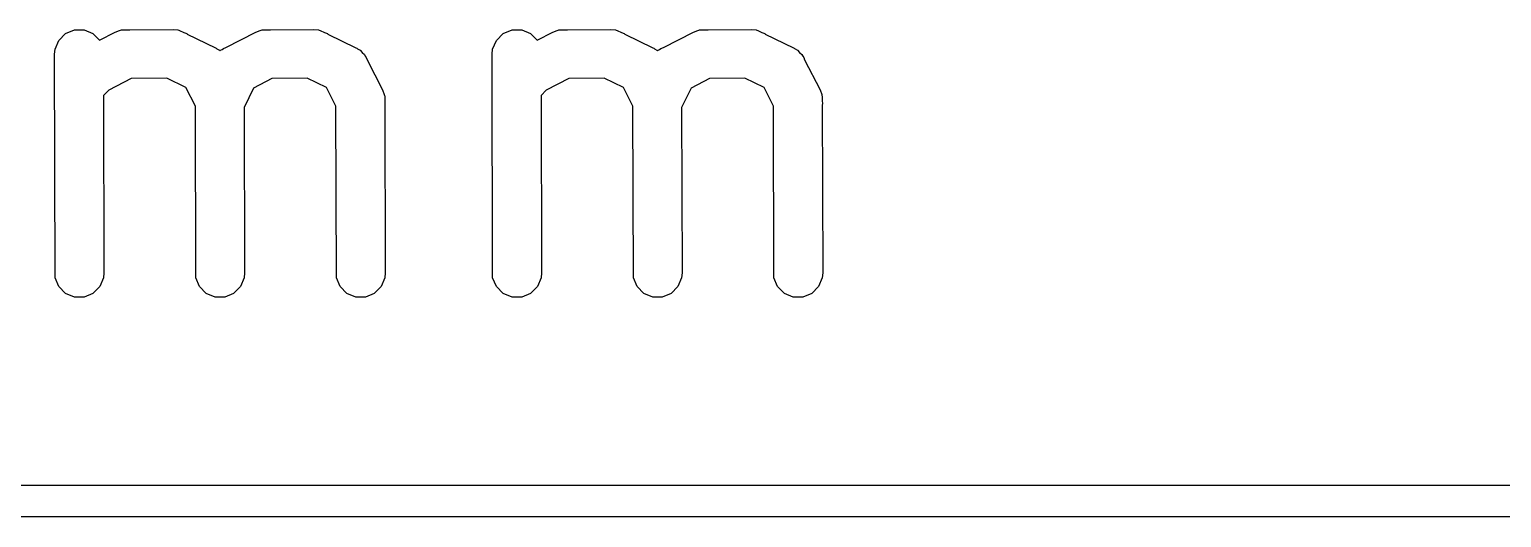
# Model space of a CAD drawing. Extents: x 1.72 to 6, y -6.81 to -0.58.
# Drawn here: x 3.4656 to 3.6422, y -0.8406 to -0.782 of the extents above; entities that cross this region are included whole.
import ezdxf

# ---------------------------------------------------------------- set-up
doc = ezdxf.new("R2010")
doc.units = 0
doc.header["$MEASUREMENT"] = 0
doc.layers.add('BLACK', color=7, linetype='CONTINUOUS')

msp = doc.modelspace()

# ---------------------------------------------------------------- linework, layer by layer
at = {"layer": 'BLACK', "linetype": 'CONTINUOUS'}
for p, q in [((3.46996, -0.78251), (3.47102, -0.78207)), ((3.47102, -0.78207), (3.47217, -0.78207)), ((3.47217, -0.78207), (3.47324, -0.78251)), ((3.47402, -0.78329), (3.4759, -0.78233)), ((3.4759, -0.78233), (3.47644, -0.78212)), ((3.47644, -0.78212), (3.47655, -0.78211)), ((3.47655, -0.78211), (3.47665, -0.78207)), ((3.47665, -0.78207), (3.47719, -0.78207)), ((3.47719, -0.78207), (3.47759, -0.78204)), ((3.47759, -0.78204), (3.47766, -0.78206)), ((3.47766, -0.78206), (3.48285, -0.78201)), ((3.48285, -0.78201), (3.48342, -0.78207)), ((3.48342, -0.78207), (3.48352, -0.78211)), ((3.48352, -0.78211), (3.48363, -0.78212)), ((3.48363, -0.78212), (3.48414, -0.78237)), ((3.48414, -0.78237), (3.48449, -0.78251)), ((3.48918, -0.78418), (3.49277, -0.78233)), ((3.49277, -0.78233), (3.49331, -0.78212)), ((3.49331, -0.78212), (3.49342, -0.78211)), ((3.49342, -0.78211), (3.49352, -0.78207)), ((3.49352, -0.78207), (3.49406, -0.78207)), ((3.49406, -0.78207), (3.49446, -0.78204)), ((3.49446, -0.78204), (3.49454, -0.78206)), ((3.49454, -0.78206), (3.49972, -0.78201)), ((3.49972, -0.78201), (3.50029, -0.78207)), ((3.50029, -0.78207), (3.50039, -0.78211)), ((3.50039, -0.78211), (3.5005, -0.78212)), ((3.5005, -0.78212), (3.50101, -0.78237)), ((3.50101, -0.78237), (3.50136, -0.78251)), ((3.52245, -0.78251), (3.52351, -0.78207)), ((3.52351, -0.78207), (3.52467, -0.78207)), ((3.52467, -0.78207), (3.52573, -0.78251)), ((3.52651, -0.78329), (3.52839, -0.78233)), ((3.52839, -0.78233), (3.52894, -0.78212)), ((3.52894, -0.78212), (3.52904, -0.78211)), ((3.52904, -0.78211), (3.52914, -0.78207)), ((3.52914, -0.78207), (3.52968, -0.78207)), ((3.52968, -0.78207), (3.53008, -0.78204)), ((3.53008, -0.78204), (3.53016, -0.78206)), ((3.53016, -0.78206), (3.53534, -0.78201)), ((3.53534, -0.78201), (3.53592, -0.78207)), ((3.53592, -0.78207), (3.53601, -0.78211)), ((3.53601, -0.78211), (3.53612, -0.78212)), ((3.53612, -0.78212), (3.53663, -0.78237)), ((3.53663, -0.78237), (3.53698, -0.78251)), ((3.54167, -0.78418), (3.54527, -0.78233)), ((3.54527, -0.78233), (3.54581, -0.78212)), ((3.54581, -0.78212), (3.54591, -0.78211)), ((3.54591, -0.78211), (3.54601, -0.78207)), ((3.54601, -0.78207), (3.54656, -0.78207)), ((3.54656, -0.78207), (3.54696, -0.78204)), ((3.54696, -0.78204), (3.54703, -0.78206)), ((3.54703, -0.78206), (3.55221, -0.78201)), ((3.55221, -0.78201), (3.55279, -0.78207)), ((3.55279, -0.78207), (3.55289, -0.78211)), ((3.55289, -0.78211), (3.55299, -0.78212)), ((3.55299, -0.78212), (3.5535, -0.78237)), ((3.5535, -0.78237), (3.55385, -0.78251)), ((3.4687, -0.78439), (3.46914, -0.78333)), ((3.46914, -0.78333), (3.46996, -0.78251)), ((3.47324, -0.78251), (3.47402, -0.78329)), ((3.48449, -0.78251), (3.48453, -0.78256)), ((3.48453, -0.78256), (3.48792, -0.7842)), ((3.50136, -0.78251), (3.50141, -0.78256)), ((3.50141, -0.78256), (3.50479, -0.7842)), ((3.52119, -0.78439), (3.52164, -0.78333)), ((3.52164, -0.78333), (3.52245, -0.78251)), ((3.52573, -0.78251), (3.52651, -0.78329)), ((3.53698, -0.78251), (3.53703, -0.78256)), ((3.53703, -0.78256), (3.54041, -0.7842)), ((3.55385, -0.78251), (3.5539, -0.78256)), ((3.5539, -0.78256), (3.55728, -0.7842)), ((3.46864, -0.78497), (3.4687, -0.78439)), ((3.4687, -0.81179), (3.46864, -0.78497)), ((3.48792, -0.7842), (3.48801, -0.78426)), ((3.48801, -0.78426), (3.48806, -0.78428)), ((3.48806, -0.78428), (3.48811, -0.78433)), ((3.48811, -0.78433), (3.48841, -0.78451)), ((3.48841, -0.78451), (3.48847, -0.78458)), ((3.48847, -0.78458), (3.48853, -0.78451)), ((3.48853, -0.78451), (3.48873, -0.78441)), ((3.48873, -0.78441), (3.48888, -0.78428)), ((3.48888, -0.78428), (3.48918, -0.78418)), ((3.50479, -0.7842), (3.50489, -0.78426)), ((3.50489, -0.78426), (3.50493, -0.78428)), ((3.50493, -0.78428), (3.50499, -0.78433)), ((3.50499, -0.78433), (3.50528, -0.78451)), ((3.50528, -0.78451), (3.50552, -0.78479)), ((3.50552, -0.78479), (3.5058, -0.78503)), ((3.5058, -0.78503), (3.5059, -0.78523)), ((3.5059, -0.78523), (3.50603, -0.78538)), ((3.50603, -0.78538), (3.50613, -0.78567)), ((3.50613, -0.78567), (3.50798, -0.78927)), ((3.52114, -0.78497), (3.52119, -0.78439)), ((3.52119, -0.81179), (3.52114, -0.78497)), ((3.54041, -0.7842), (3.54051, -0.78426)), ((3.54051, -0.78426), (3.54055, -0.78428)), ((3.54055, -0.78428), (3.54061, -0.78433)), ((3.54061, -0.78433), (3.5409, -0.78451)), ((3.5409, -0.78451), (3.54096, -0.78458)), ((3.54096, -0.78458), (3.54103, -0.78451)), ((3.54103, -0.78451), (3.54122, -0.78441)), ((3.54122, -0.78441), (3.54138, -0.78428)), ((3.54138, -0.78428), (3.54167, -0.78418)), ((3.55728, -0.7842), (3.55738, -0.78426)), ((3.55738, -0.78426), (3.55742, -0.78428)), ((3.55742, -0.78428), (3.55748, -0.78433)), ((3.55748, -0.78433), (3.55777, -0.78451)), ((3.55777, -0.78451), (3.55801, -0.78479)), ((3.55801, -0.78479), (3.55829, -0.78503)), ((3.55829, -0.78503), (3.5584, -0.78523)), ((3.5584, -0.78523), (3.55853, -0.78538)), ((3.55853, -0.78538), (3.55862, -0.78567)), ((3.55862, -0.78567), (3.56048, -0.78927)), ((3.47513, -0.78931), (3.47451, -0.78995)), ((3.47784, -0.78791), (3.47513, -0.78931)), ((3.48208, -0.78787), (3.47784, -0.78791)), ((3.48438, -0.78899), (3.48208, -0.78787)), ((3.48552, -0.7912), (3.48438, -0.78899)), ((3.4925, -0.78905), (3.49137, -0.79138)), ((3.49471, -0.78791), (3.4925, -0.78905)), ((3.49895, -0.78787), (3.49471, -0.78791)), ((3.50126, -0.78899), (3.49895, -0.78787)), ((3.50239, -0.7912), (3.50126, -0.78899)), ((3.50798, -0.78927), (3.50819, -0.78981)), ((3.52762, -0.78931), (3.527, -0.78995)), ((3.53033, -0.78791), (3.52762, -0.78931)), ((3.53457, -0.78787), (3.53033, -0.78791)), ((3.53688, -0.78899), (3.53457, -0.78787)), ((3.53801, -0.7912), (3.53688, -0.78899)), ((3.54499, -0.78905), (3.54386, -0.79138)), ((3.54721, -0.78791), (3.54499, -0.78905)), ((3.55144, -0.78787), (3.54721, -0.78791)), ((3.55375, -0.78899), (3.55144, -0.78787)), ((3.55489, -0.7912), (3.55375, -0.78899)), ((3.56048, -0.78927), (3.56068, -0.78981)), ((3.47451, -0.78995), (3.47455, -0.81121)), ((3.48557, -0.81179), (3.48552, -0.7912)), ((3.50245, -0.81179), (3.50239, -0.7912)), ((3.50819, -0.78981), (3.5082, -0.78992)), ((3.5082, -0.78992), (3.50824, -0.79001)), ((3.50824, -0.79001), (3.50824, -0.79051)), ((3.50824, -0.79051), (3.50827, -0.79096)), ((3.50827, -0.79096), (3.50824, -0.79105)), ((3.50824, -0.79105), (3.5083, -0.81121)), ((3.527, -0.78995), (3.52704, -0.81121)), ((3.53807, -0.81179), (3.53801, -0.7912)), ((3.55494, -0.81179), (3.55489, -0.7912)), ((3.56068, -0.78981), (3.56069, -0.78992)), ((3.56069, -0.78992), (3.56073, -0.79001)), ((3.56073, -0.79001), (3.56073, -0.79051)), ((3.56073, -0.79051), (3.56077, -0.79096)), ((3.56077, -0.79096), (3.56074, -0.79105)), ((3.56074, -0.79105), (3.56079, -0.81121)), ((3.49137, -0.79138), (3.49142, -0.81121)), ((3.54386, -0.79138), (3.54392, -0.81121)), ((3.46914, -0.81285), (3.4687, -0.81179)), ((3.47449, -0.81179), (3.47405, -0.81285)), ((3.47455, -0.81121), (3.47449, -0.81179)), ((3.48602, -0.81285), (3.48557, -0.81179)), ((3.49137, -0.81179), (3.49093, -0.81285)), ((3.49142, -0.81121), (3.49137, -0.81179)), ((3.50289, -0.81285), (3.50245, -0.81179)), ((3.50824, -0.81179), (3.5078, -0.81285)), ((3.5083, -0.81121), (3.50824, -0.81179)), ((3.52164, -0.81285), (3.52119, -0.81179)), ((3.52699, -0.81179), (3.52655, -0.81285)), ((3.52704, -0.81121), (3.52699, -0.81179)), ((3.53851, -0.81285), (3.53807, -0.81179)), ((3.54386, -0.81179), (3.54342, -0.81285)), ((3.54392, -0.81121), (3.54386, -0.81179)), ((3.55538, -0.81285), (3.55494, -0.81179)), ((3.56073, -0.81179), (3.56029, -0.81285)), ((3.56079, -0.81121), (3.56073, -0.81179)), ((3.46996, -0.81367), (3.46914, -0.81285)), ((3.47102, -0.81411), (3.46996, -0.81367)), ((3.47217, -0.81411), (3.47102, -0.81411)), ((3.47324, -0.81367), (3.47217, -0.81411)), ((3.47405, -0.81285), (3.47324, -0.81367)), ((3.48683, -0.81367), (3.48602, -0.81285)), ((3.48789, -0.81411), (3.48683, -0.81367)), ((3.48905, -0.81411), (3.48789, -0.81411)), ((3.49011, -0.81367), (3.48905, -0.81411)), ((3.49093, -0.81285), (3.49011, -0.81367)), ((3.5037, -0.81367), (3.50289, -0.81285)), ((3.50477, -0.81411), (3.5037, -0.81367)), ((3.50592, -0.81411), (3.50477, -0.81411)), ((3.50698, -0.81367), (3.50592, -0.81411)), ((3.5078, -0.81285), (3.50698, -0.81367)), ((3.52245, -0.81367), (3.52164, -0.81285)), ((3.52351, -0.81411), (3.52245, -0.81367)), ((3.52467, -0.81411), (3.52351, -0.81411)), ((3.52573, -0.81367), (3.52467, -0.81411)), ((3.52655, -0.81285), (3.52573, -0.81367)), ((3.53932, -0.81367), (3.53851, -0.81285)), ((3.54039, -0.81411), (3.53932, -0.81367)), ((3.54154, -0.81411), (3.54039, -0.81411)), ((3.5426, -0.81367), (3.54154, -0.81411)), ((3.54342, -0.81285), (3.5426, -0.81367)), ((3.5562, -0.81367), (3.55538, -0.81285)), ((3.55726, -0.81411), (3.5562, -0.81367)), ((3.55841, -0.81411), (3.55726, -0.81411)), ((3.55948, -0.81367), (3.55841, -0.81411)), ((3.56029, -0.81285), (3.55948, -0.81367)), ((2.55692, -0.83676), (4.27372, -0.83661)), ((4.27379, -0.8404), (2.55699, -0.84055))]:
    msp.add_line(p, q, dxfattribs=at)

doc.saveas('drawing.dxf')
